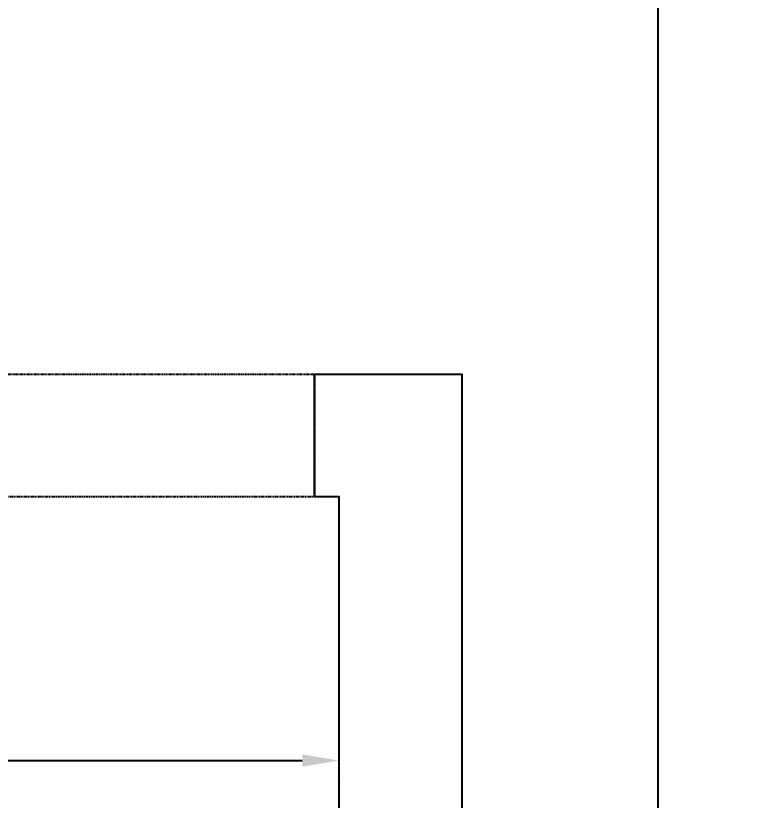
# Model space of a CAD drawing. Header units: centimetres. Extents: x 20560 to 58501, y -11023 to 7736.
# Drawn here: x 58197.4 to 58348.3, y -7792 to -7632.2 of the extents above; entities that cross this region are included whole.
import ezdxf

# ---------------------------------------------------------------- set-up
doc = ezdxf.new("R2010")
doc.units = ezdxf.units.CM
doc.header["$LTSCALE"] = 0.5
doc.header["$MEASUREMENT"] = 0
doc.linetypes.add('DOT', pattern=[0.25, 0, -0.25])
doc.linetypes.add('Hidden', pattern=[0.714375, 0.47625, -0.238125])
doc.layers.get('DEFPOINTS').update_dxf_attribs({"color": 1})
doc.layers.add('BEAM', color=3, linetype='Continuous', transparency=0.5)
doc.layers.add('ENG_beton nifsak', color=4, linetype='Continuous', transparency=0.5)
doc.layers.add('DIM', color=2, linetype='Continuous')
doc.styles.add('AUTechno', font='AUTechno')
doc.styles.add('DIM', font='DIMHEB', dxfattribs={"width": 0.7})
doc.dimstyles.new('st-50', dxfattribs={"dimtxt": 0.01, "dimasz": 7.5, "dimexe": 5, "dimexo": 5, "dimgap": 0, "dimtad": 1, "dimdec": 1, "dimrnd": 1, "dimtxsty": 'DIM', "dimcen": 0.1, "dimdle": 10, "dimazin": 3, "dimtfac": 1, "dimtdec": 1, "dimtix": 1, "dimtmove": 2, "dimatfit": 0})
doc.dimstyles.get("Standard").update_dxf_attribs({"dimscale": 100, "dimtxt": 2.5, "dimasz": 0.01, "dimexe": 0.2, "dimexo": 1.2, "dimgap": 0.1, "dimtad": 1, "dimdec": 0, "dimrnd": 0.1, "dimtxsty": 'AUTechno', "dimblk": 'AUCircle', "dimcen": 0.2, "dimse1": 1, "dimse2": 1, "dimclrd": 256, "dimclrt": 256, "dimadec": 1, "dimazin": 3, "dimtfac": 1, "dimtdec": 0, "dimtmove": 2, "dimatfit": 3, "dimldrblk": 'AUArrowL', "dimlwd": -1})

# ---------------------------------------------------------------- blocks, each defined once
blk = doc.blocks.new('*D2840')
at = {"layer": 'DEFPOINTS', "color": 0, "ltscale": 10, "transparency": 16777216}
for p in [(58263.3, -7767.41, 0), (57899.98, -7782.57), (58263.3, -7783.95)]:
    blk.add_point(p, dxfattribs=at)
at = {"layer": 'DIM', "color": 0, "linetype": 'DOT', "lineweight": -2, "ltscale": 10, "transparency": 16777216}
for p, q in [((58263.3, -7772.41), (58263.3, -7788.95)), ((57899.98, -7787.57), (57899.98, -7788.95))]:
    blk.add_line(p, q, dxfattribs=at)
at = {"layer": 'DIM', "color": 0, "lineweight": -2, "ltscale": 10, "transparency": 16777216}
blk.add_line((57907.48, -7783.95), (58255.8, -7783.95), dxfattribs=at)
at = {"layer": 'DIM', "color": 0, "ltscale": 10, "transparency": 16777216}
for points in [[(57907.48, -7782.7), (57907.48, -7785.2), (57899.98, -7783.95)], [(58255.8, -7782.7), (58255.8, -7785.2), (58263.3, -7783.95)]]:
    blk.add_solid(points, dxfattribs=at)
at = {"layer": 'DIM', "color": 0, "ltscale": 10, "transparency": 16777216, "insert": (58081.64, -7783.94), "char_height": 0.01, "attachment_point": 5, "style": 'DIM'}
blk.add_mtext('\\A1;363', dxfattribs=at)
blk = doc.blocks.new('AUCircle')
blk.add_line((0, -20), (0, 20))
blk.add_circle((0, 0), 4)
blk = doc.blocks.new('*D4')
blk.add_line((58328.3, -10926.09), (58328.3, -7149.24))
at = {"layer": 'Defpoints'}
for p in [(58288.3, -7148.24), (58288.3, -10927.09), (58328.3, -10927.09)]:
    blk.add_point(p, dxfattribs=at)
at = {"layer": 'DIM'}
for p, rotation in [((58328.3, -7148.24), 90), ((58328.3, -10927.09), 270)]:
    blk.add_blockref('AUCircle', p, dxfattribs=dict(at, rotation=rotation))
at = {"layer": 'DIM', "insert": (58268.3, -9037.66), "char_height": 100, "attachment_point": 5, "rotation": 90, "style": 'AUTechno'}
blk.add_mtext('3779', dxfattribs=at)
blk = doc.blocks.new('AUArrowL')
blk.add_lwpolyline([(0, 0, 6, 0, 0), (15, 0, 0, 0, 0)], format="xyseb")

msp = doc.modelspace()

# ---------------------------------------------------------------- linework, layer by layer
at = {"layer": 'BEAM', "color": 3, "linetype": 'Hidden'}
msp.add_lwpolyline([(58153.303, -7705.24), (58258.303, -7705.24), (58258.303, -7730.24), (58153.303, -7730.24)], close=True, dxfattribs=at)
at = {"layer": 'ENG_beton nifsak', "ltscale": 50}
msp.add_lwpolyline([(57687.353, -7747.132), (57712.352, -7747.132), (57712.38, -7752.134), (57899.975, -7752.134), (57899.947, -7772.132), (57899.961, -7766.932), (57900.055, -7860.24), (58012.353, -7860.24), (58037.353, -7860.24), (58263.303, -7860.24), (58263.303, -7730.24), (58258.303, -7730.24), (58258.303, -7705.24), (58288.303, -7705.24), (58288.303, -7885.24), (57874.961, -7885.24), (57874.961, -7772.132), (57687.352, -7772.132), (57687.353, -7743.132)], dxfattribs=at)

# ---------------------------------------------------------------- dimensions: what is measured, and where the dimension line sits
at = {"layer": 'DIM', "color": 2}
dim = msp.add_linear_dim(base=(58328.303, -10927.089), p1=(58288.303, -10927.089), p2=(58288.303, -7148.24), angle=90, dimstyle='Standard', dxfattribs=at)
dim.commit()
dim.dimension.update_dxf_attribs({"geometry": '*D4', "text_midpoint": (58268.303, -9037.664)})
at = {"layer": 'DIM', "ltscale": 10}
dim = msp.add_linear_dim(base=(58263.303, -7783.946), p1=(57899.977, -7782.569), p2=(58263.303, -7767.415, 0), dimstyle='st-50', dxfattribs=at)
dim.commit()
dim.dimension.update_dxf_attribs({"geometry": '*D2840', "text_midpoint": (58081.64, -7783.941)})

doc.saveas('drawing.dxf')
